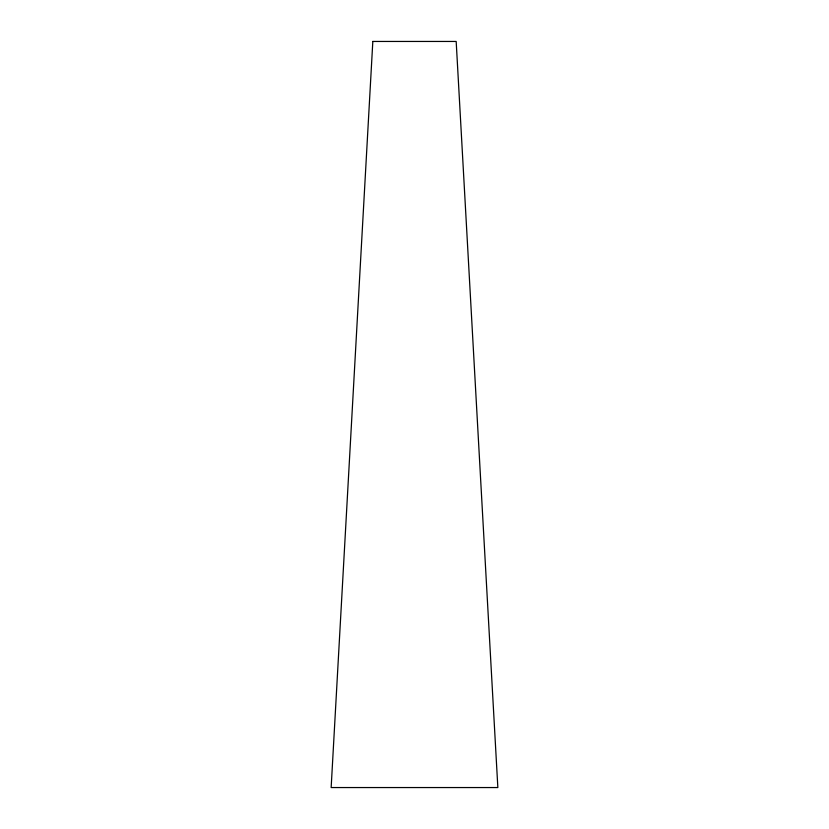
<?xml version="1.0" encoding="UTF-8"?>
<svg xmlns="http://www.w3.org/2000/svg" width="829" height="829" viewBox="0 0 829 829"><rect width="100%" height="100%" fill="white"/><g stroke="black" fill="none" stroke-linecap="round" stroke-linejoin="round"><path stroke-width="1.24" d="M372.822 41.45L331.154 787.55L497.846 787.55L456.178 41.45L372.822 41.45"/></g></svg>
